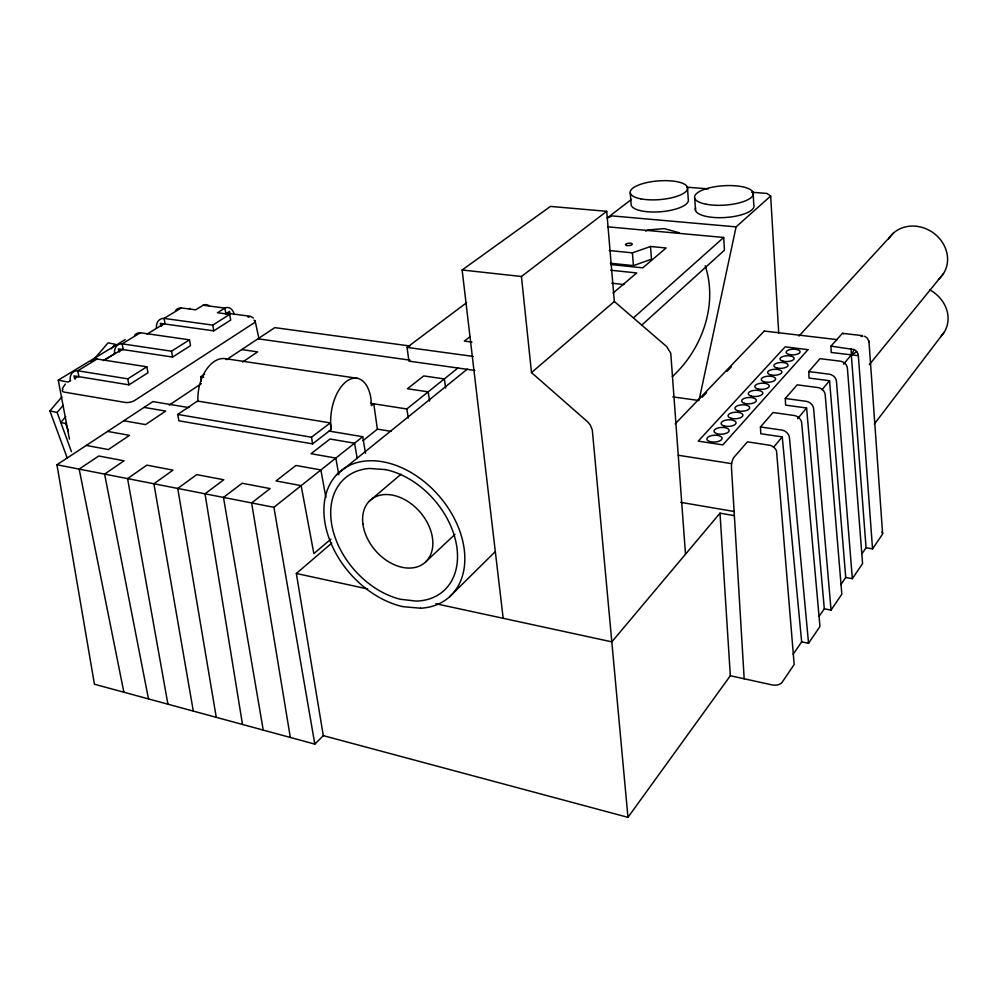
<?xml version="1.0" encoding="UTF-8"?>
<svg xmlns="http://www.w3.org/2000/svg" width="998" height="998" viewBox="0 0 998 998"><rect width="100%" height="100%" fill="white"/><g stroke="black" fill="none" stroke-linecap="round" stroke-linejoin="round"><path stroke-width="1.5" d="M699.336 399.013L736.087 226.87L770.681 196.032L767.025 193.45L751.606 192.24M62.4 388.471L65.294 384.068M861.499 336.289L862.559 336.476L861.424 336.201L862.122 335.914M843.522 364.17L851.319 354.914L854.238 349.587L830.972 346.119L831.197 352.469L858.355 355.675L872.539 548.875L866.064 547.74L861.885 553.853M801.656 641.876L808.555 643.286L819.957 626.47L801.731 423.264A7.622 6.25 38.3 0 0 794.296 415.505L773.038 412.511L760.439 426.957L760.788 433.743L782.257 436.899L801.656 641.876L793.148 654.314M824.298 608.792L831.047 610.102L841.838 594.172L825.234 395.108A7.41 6.163 37.6 0 0 817.998 387.573L797.19 384.829L785.289 398.476L785.601 405.113L806.596 408.007L824.298 608.792L819.146 616.315M845.73 577.455L852.342 578.678L862.571 563.583L847.427 368.499A7.211 6.075 36.8 0 0 840.378 361.189L820.019 358.669L808.767 371.568L809.029 378.055L829.575 380.725L845.73 577.455L840.852 584.591M872.539 548.875L882.257 534.541A6.749 3.318 0.4 0 0 881.883 532.009M331.81 543.074L296.344 573.488L323.315 735.638L627.967 817.35L730.324 675.746L719.995 513.172L734.366 515.642M874.31 424.063L944.033 332.421M869.308 364.669L943.447 273.627M68.45 431.261L65.631 423.526L66.317 422.703M719.995 513.172L611.836 641.851L435.889 603.728M65.768 416.59L60.803 422.491L65.631 423.526M773.45 447.354L782.257 436.899M797.602 418.686L806.596 408.007M822.028 389.694L829.575 380.725M71.457 451.682L57.136 412.461L63.136 405.4M111.165 348.901L115.169 344.198L108.034 342.875L93.999 359.305M67.353 458.369L49.9 410.926L61.926 396.842M830.972 346.119L842.374 333.369A7.148 2.295 -83.2 0 1 843.36 333.819M798.974 336.052L893.435 233.095M702.255 397.167L706.559 392.663M727.043 371.318L731.359 366.827M675.197 423.876L764.356 330.962M188.896 407.608L152.906 401.583L56.948 464.756L94.423 684.216L314.819 744.121L323.626 735.326M449.711 596.654L495.12 551.769M672.315 376.62C702.006 349.45 718.148 304.814 705.199 265.755M425.61 561.949L454.963 534.367M641.602 325.248L724.436 250.199L723.687 237.462L607.657 226.808M633.58 317.763L723.687 237.462M627.967 817.35L592.301 429.926L590.255 425.036L587.61 421.805L531.497 372.591L614.331 301.496L606.722 211.314L550.447 206.411L462.136 269.996L503.179 618.311M330.862 539.132L313.871 553.641L301.147 485.652L276.009 480.936L295.944 465.455L320.882 469.958L325.884 497.466M369.272 501.221L401.059 474.187M613.084 293.025L636.736 272.953L610.651 270.209M607.632 217.838L612.236 215.917L736.087 226.87M336.663 474.724L467.326 369.123M370.707 403.342L406.797 408.968L457.995 367.975M362.96 440.679L377.369 429.177L373.776 403.816L371.381 405.675L370.969 398.888A36.178 19.81 -80.5 0 0 346.294 381.523A36.178 19.81 -80.5 0 0 331.249 429.477L312.549 443.885L178.916 420.807L177.719 414.432L197.467 401.034L330.251 422.903L331.249 429.477M56.948 464.756L273.901 507.308L362.711 436.712L365.542 453.242M470.245 336.501L464.332 341.116L472.004 342.127M607.133 218.038L631.485 199.388M462.136 269.996L521.43 276.496L606.722 211.314M177.719 414.432L311.501 437.236L330.251 422.903M474.823 370.408L408.893 361.126L407.072 347.404L466.627 302.693M242.601 362.012L257.671 351.882L241.728 349.574M169.273 405.051L201.334 383.631M201.421 381.261L200.698 376.77L204.59 374.2M226.571 359.617L274.799 327.631L409.966 346.007M74.588 378.816L74.052 375.884L128.967 384.841L147.978 372.741L146.831 366.79L97.068 359.043A14.508 9.593 56.7 0 0 91.167 361.663M118.912 351.745L118.413 348.888L172.592 357.059L190.531 345.645L189.47 339.831L140.381 332.758A14.097 9.568 56.9 0 0 134.518 335.39M160.79 326.171L160.329 323.377L213.759 330.849L230.7 320.059L229.727 314.382L217.439 312.748L224.887 308.083A13.76 8.458 -81.9 0 1 234.256 314.432M70.222 380.762A14.683 9.606 56.6 0 1 77.719 370.782L127.781 378.841L146.831 366.79M114.558 353.704A14.259 9.581 56.8 0 1 122.118 343.848L171.506 351.196L189.47 339.831M156.461 328.13A13.872 9.543 57 0 1 164.059 318.399L212.749 325.111L229.727 314.382M175.498 310.553A13.71 9.531 57 0 1 181.324 307.92L195.658 309.842L203.168 305.226L224.887 308.083L225.86 313.709L229.552 311.388L230.089 314.158M70.658 380.488L68.039 382.084L58.258 380.126L69.436 439.12M103.393 360.515L115.169 353.329M103.854 360.465L120.97 350.024M147.08 334.081L162.836 324.462M97.068 359.043L77.719 370.782L78.954 376.695L77.719 376.683A6.799 4.441 56.7 0 0 75.249 378.928M140.381 332.758L122.118 343.848L123.253 349.612L122.043 349.624A6.599 4.429 56.8 0 0 119.56 351.845M181.324 307.92L164.059 318.399L165.107 324.038L163.897 324.063A6.425 4.416 57 0 0 161.427 326.271M58.258 380.126L125.224 339.594M866.064 547.74L851.319 354.914L856.783 351.795A7.348 6.125 34.8 0 1 858.193 354.677L858.355 355.675M225.86 313.709L226.858 313.297A6.375 3.917 -82 0 1 228.792 313.696M645.606 231.012L648.276 229.927L664.256 228.617L679.189 232.759M610.339 263.247L633.431 265.63L651.469 259.206L650.509 246.481L666.115 247.991L642.749 267.838L610.664 264.532M609.267 250.548L632.42 252.843L650.509 246.481M861.424 336.201L862.397 336.027M861.511 336.264L862.621 336.239M686.799 187.187L708.393 188.872M611.749 283.207L623.987 284.542M842.724 333.357L862.546 335.652M764.368 331.062L837.285 339.644M808.767 371.568L829.338 374.2A7.31 6.113 37.2 0 1 836.486 381.623L852.342 578.678M227.856 313.297L249.812 316.216M785.289 398.476L806.322 401.346A7.51 6.2 37.9 0 1 813.657 408.98L831.047 610.102M407.072 347.404L473.189 356.423M672.852 396.867L699.012 400.535M257.958 338.809L409.991 360.153M760.439 426.957L781.933 430.088A7.735 6.287 38.6 0 1 789.468 437.972L808.555 643.286M225.573 358.706L357.197 378.279M200.698 376.77L203.754 377.256M678.278 455.25L731.459 463.621M377.456 429.128L391.179 431.373M329.14 431.099L362.711 436.712M144.061 407.396L165.705 411.076L145.558 424.599L123.764 420.757M680.686 502.343L734.279 511.512M107.597 431.41L129.503 435.365L108.333 449.562L86.29 445.432M49.9 410.926L57.136 412.461M296.344 573.488L367.626 588.932M730.324 675.746L772.202 684.927A7.572 4.304 -0.4 0 0 782.033 682.42L794.171 664.506L776.531 450.946A8.159 6.587 39 0 0 770.331 445.358L747.452 441.827L734.079 457.159A7.822 2.844 -81.7 0 0 731.472 467.588L744.171 678.79M250.398 316.341L253.367 317.975M864.592 336.201L867.2 338.023L868.934 341.403M614.331 301.496L666.676 346.568L670.768 353.242L685.501 554.214M255.164 321.057L259.081 339.295M123.877 692.225L79.166 469.11L98.74 455.999L124.014 460.802L104.603 474.1L148.477 698.912M127.781 378.841L128.967 384.841M171.506 351.196L172.592 357.059M167.926 704.189L127.569 478.603L146.856 465.143L173.016 470.12L153.904 483.768L193.3 711.087M338.796 474.749L335.827 458.082L311.052 453.716L329.989 439.02L354.552 443.199L357.222 458.531M212.749 325.111L213.759 330.849M273.901 507.308L314.819 744.121M263.235 730.099L223.477 497.416L242.14 483.257L270.084 488.571L251.633 502.942L290.331 737.46M216.267 717.337L177.744 488.446L196.706 474.624L223.789 479.764L205.014 493.798L242.502 724.461M869.009 341.94L882.594 533.518M406.797 408.968L408.282 418.025M868.859 340.967L869.083 342.376M311.501 437.236L312.549 443.885M429.602 401.046L428.167 391.852L407.409 388.746L423.738 375.934L444.335 378.916L445.707 388.01M521.43 276.496L531.497 372.591M630.237 193.026L631.185 205.014A28.742 9.531 -4.5 0 0 662.435 211.588A28.742 9.531 -4.5 0 0 688.258 199.251L687.46 187.237M632.42 252.843L633.431 265.63M694.72 198.253L695.506 210.466M770.681 196.032L778.714 332.97M753.128 192.352L753.752 204.59A29.416 9.855 -3.7 0 1 724.56 217.552A29.416 9.855 -3.7 0 1 695.656 207.883M851.119 348.527L851.319 354.914M197.941 401.633A34.631 21.145 -80 0 1 228.23 359.48M253.904 320.146A6.213 2.27 -9.4 0 1 254.041 322.928L134.643 400.485A6.836 2.657 -11.3 0 1 125.149 402.431L64.446 392.139A6.724 2.52 -11.9 0 1 62.974 389.332M203.168 305.226A13.66 8.533 -81.9 0 1 208.856 305.6M888.632 238.834A32.472 28.742 33.5 0 1 934.926 234.118A32.472 28.742 33.5 0 1 938.482 279.303M929.662 289.832A32.173 27.882 32.8 0 1 941.276 335.864M854.238 349.587A7.435 6.2 34.8 0 1 856.783 351.795M190.169 308.519L189.296 308.694L190.169 308.519M808.006 349.649L722.851 444.883L698.238 441.141L785.127 346.867L808.006 349.649M247.816 316.69L249.463 316.715L247.803 316.653M385.49 469.596L369.322 468.461A74.887 53.106 49 0 0 332.658 529.077A74.887 53.106 49 0 0 400.223 599.237L416.141 601.083A74.887 53.106 49 0 0 455.612 540.567A74.887 53.106 49 0 0 385.49 469.596M420.632 608.219L403.08 606.684A83.208 59.019 49 0 1 327.344 490.018A83.208 59.019 49 0 1 442.463 500.085A83.208 59.019 49 0 1 420.632 608.219M626.694 245.483A3.406 1.198 -4.7 0 0 632.233 244.373A3.406 1.198 -4.7 0 0 627.754 243.35A3.406 1.198 -4.7 0 0 626.694 245.483M706.272 204.266A29.491 9.706 -3.8 0 0 753.203 194.897A29.491 9.706 -3.8 0 0 712.472 187.175A29.491 9.706 -3.8 0 0 706.272 204.266M640.853 198.852A28.817 9.381 -4.5 0 0 687.285 189.707A28.817 9.381 -4.5 0 0 648.525 182.222A28.817 9.381 -4.5 0 0 640.853 198.852M757.731 388.883A7.26 3.081 -2.5 0 0 769.258 386.338A7.26 3.081 -2.5 0 0 759.154 383.531A7.26 3.081 -2.5 0 0 757.731 388.883M751.195 396.069A7.31 3.131 -2.5 0 0 762.809 393.499A7.31 3.131 -2.5 0 0 752.667 390.63A7.31 3.131 -2.5 0 0 751.195 396.069M744.558 403.367A7.36 3.181 -2.6 0 0 756.272 400.772A7.36 3.181 -2.6 0 0 746.08 397.84A7.36 3.181 -2.6 0 0 744.558 403.367M737.809 410.764A7.41 3.231 -2.7 0 0 749.635 408.145A7.41 3.231 -2.7 0 0 739.393 405.163A7.41 3.231 -2.7 0 0 737.809 410.764M764.169 381.797A7.211 3.031 -2.4 0 0 775.608 379.29A7.211 3.031 -2.4 0 0 765.553 376.52A7.211 3.031 -2.4 0 0 764.169 381.797M789.019 354.477A7.023 2.857 -2.2 0 0 800.097 352.082A7.023 2.857 -2.2 0 0 790.216 349.525A7.023 2.857 -2.2 0 0 789.019 354.477M782.943 361.164A7.073 2.894 -2.3 0 0 794.109 358.744A7.073 2.894 -2.3 0 0 784.191 356.124A7.073 2.894 -2.3 0 0 782.943 361.164M776.781 367.938A7.111 2.944 -2.3 0 0 788.033 365.493A7.111 2.944 -2.3 0 0 778.066 362.823A7.111 2.944 -2.3 0 0 776.781 367.938M770.518 374.811A7.161 2.982 -2.4 0 0 781.871 372.341A7.161 2.982 -2.4 0 0 771.853 369.622A7.161 2.982 -2.4 0 0 770.518 374.811M730.973 418.287A7.473 3.281 -2.7 0 0 742.886 415.63A7.473 3.281 -2.7 0 0 732.607 412.586A7.473 3.281 -2.7 0 0 730.973 418.287M724.024 425.921A7.522 3.331 -2.8 0 0 736.037 423.239A7.522 3.331 -2.8 0 0 725.708 420.133A7.522 3.331 -2.8 0 0 724.024 425.921M716.963 433.681A7.572 3.381 -2.9 0 0 729.089 430.961A7.572 3.381 -2.9 0 0 718.71 427.793A7.572 3.381 -2.9 0 0 716.963 433.681M709.803 441.553A7.635 3.431 -3 0 0 722.028 438.796A7.635 3.431 -3 0 0 711.611 435.577A7.635 3.431 -3 0 0 709.803 441.553M362.898 523.975A41.442 29.466 49 0 0 419.123 566.165A41.442 29.466 49 0 0 411.164 503.753A41.442 29.466 49 0 0 362.898 523.975"/></g></svg>
